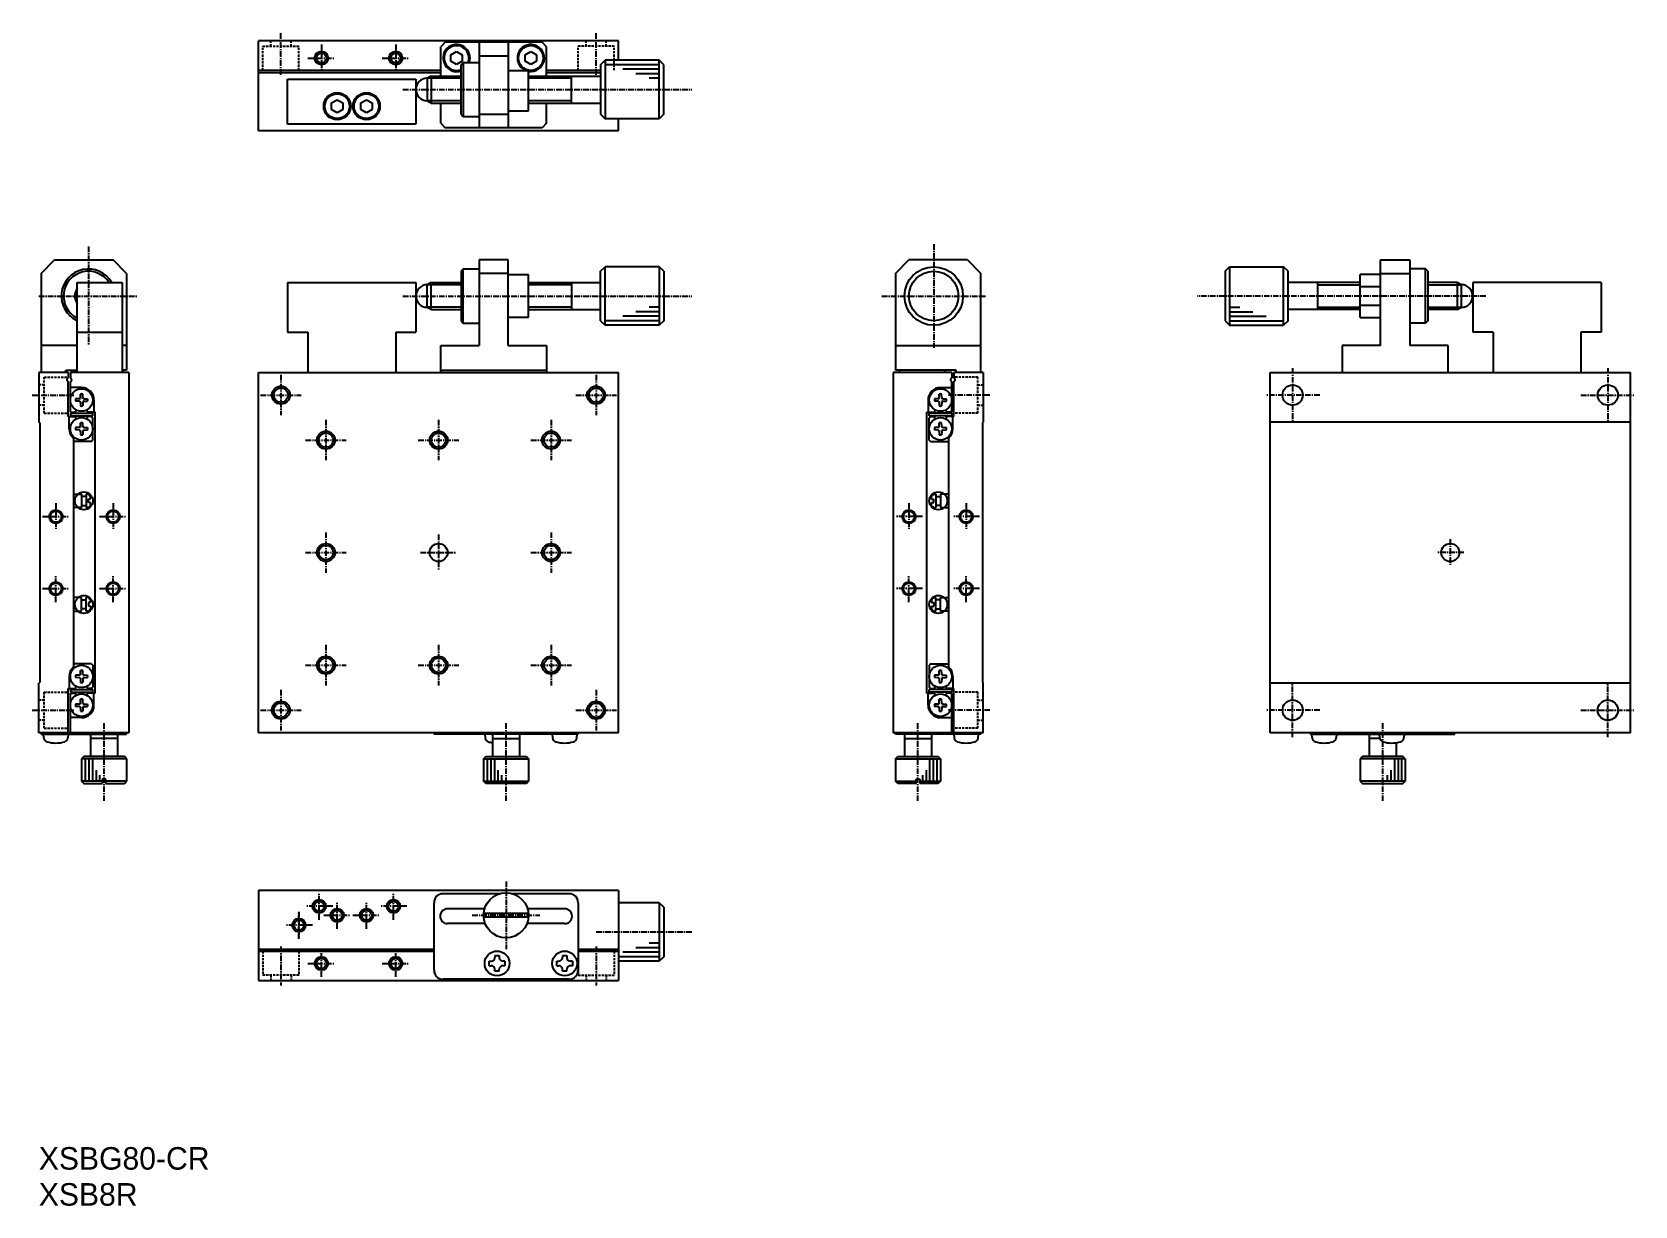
# Model space of a CAD drawing. Extents: x 69 to 425, y 21 to 282.
import ezdxf

# ---------------------------------------------------------------- set-up
doc = ezdxf.new("R2010")
doc.units = 0
doc.linetypes.add('CENTER', pattern=[2, 1.25, -0.25, 0.25, -0.25])
doc.linetypes.add('DASHED', pattern=[0.75, 0.5, -0.25])
doc.layers.get('0').update_dxf_attribs({"linetype": 'CONTINUOUS'})
doc.layers.add('CENTER', color=1, linetype='CENTER')

msp = doc.modelspace()

# ---------------------------------------------------------------- linework, layer by layer
at = {"color": 7, "linetype": 'CONTINUOUS'}
for p, q in [((199.72, 279.84), (119.72, 279.84)), ((119.72, 259.84), (119.72, 279.84)), ((161.22, 279.54), (160.22, 278.54)), ((160.22, 272.04), (160.22, 278.54)), ((182.72, 279.54), (161.22, 279.54)), ((168.72, 279.54), (168.72, 260.54)), ((175.22, 279.54), (175.22, 260.54)), ((183.72, 278.54), (182.72, 279.54)), ((183.72, 272.04), (183.72, 278.54)), ((199.72, 275.54), (199.72, 279.84)), ((162.47, 276.76), (163.72, 277.48)), ((162.47, 275.32), (162.47, 276.76)), ((163.72, 274.6), (162.47, 275.32)), ((163.72, 277.48), (164.97, 276.76)), ((164.97, 275.32), (163.72, 274.6)), ((164.72, 274.54), (165.22, 275.04)), ((164.72, 263.54), (164.72, 274.54)), ((164.97, 276.76), (164.97, 275.32)), ((165.22, 275.04), (168.72, 275.04)), ((168.72, 276.54), (175.22, 276.54)), ((178.97, 276.76), (180.22, 277.48)), ((178.97, 275.32), (178.97, 276.76)), ((180.22, 274.6), (178.97, 275.32)), ((180.22, 277.48), (181.47, 276.76)), ((181.47, 275.32), (180.22, 274.6)), ((181.47, 276.76), (181.47, 275.32)), ((195.72, 274.54), (196.72, 275.54)), ((195.72, 274.54), (195.72, 263.54)), ((208.72, 275.54), (196.72, 275.54)), ((209.72, 274.54), (208.72, 275.54)), ((209.72, 263.54), (209.72, 274.54)), ((119.72, 273.34), (160.22, 273.34)), ((119.72, 272.84), (160.22, 272.84)), ((126.22, 261.34), (126.22, 271.34)), ((126.22, 271.34), (154.72, 271.34)), ((154.72, 271.34), (154.72, 261.34)), ((158.09, 272.04), (157.22, 271.54)), ((157.22, 271.54), (157.22, 266.54)), ((158.09, 272.04), (158.09, 266.04)), ((158.09, 272.04), (164.72, 272.04)), ((175.22, 273.29), (179.72, 273.29)), ((179.72, 264.29), (179.72, 273.29)), ((179.72, 272.04), (195.72, 272.04)), ((183.72, 273.34), (195.72, 273.34)), ((183.72, 272.84), (195.72, 272.84)), ((189.22, 266.04), (189.22, 272.04)), ((135.97, 266.06), (137.22, 266.78)), ((135.97, 264.62), (135.97, 266.06)), ((137.22, 263.9), (135.97, 264.62)), ((137.22, 266.78), (138.47, 266.06)), ((138.47, 264.62), (137.22, 263.9)), ((138.47, 266.06), (138.47, 264.62)), ((142.47, 266.06), (143.72, 266.78)), ((142.47, 264.62), (142.47, 266.06)), ((143.72, 263.9), (142.47, 264.62)), ((143.72, 266.78), (144.97, 266.06)), ((144.97, 264.62), (143.72, 263.9)), ((144.97, 266.06), (144.97, 264.62)), ((158.09, 266.04), (157.22, 266.54)), ((158.09, 266.04), (164.72, 266.04)), ((160.22, 261.54), (160.22, 266.04)), ((164.72, 263.54), (165.22, 263.04)), ((168.72, 263.54), (175.22, 263.54)), ((175.22, 264.29), (179.72, 264.29)), ((179.72, 266.04), (195.72, 266.04)), ((183.72, 261.54), (183.72, 266.04)), ((195.72, 263.54), (196.72, 262.54)), ((209.72, 263.54), (208.72, 262.54)), ((199.72, 259.84), (119.72, 259.84)), ((154.72, 261.34), (126.22, 261.34)), ((160.22, 261.54), (161.22, 260.54)), ((182.72, 260.54), (161.22, 260.54)), ((165.22, 263.04), (168.72, 263.04)), ((183.72, 261.54), (182.72, 260.54)), ((208.72, 262.54), (196.72, 262.54)), ((199.72, 259.84), (199.72, 262.54)), ((199.72, 260.34), (199.72, 260.54)), ((71.47, 228.18), (74.47, 231.18)), ((71.47, 228.18), (71.47, 206.18)), ((74.47, 231.18), (87.47, 231.18)), ((90.47, 228.18), (87.47, 231.18)), ((90.47, 228.18), (90.47, 206.68)), ((164.72, 228.68), (165.22, 229.18)), ((164.72, 228.68), (164.72, 217.68)), ((165.22, 229.18), (168.72, 229.18)), ((175.22, 231.18), (168.72, 231.18)), ((168.72, 231.18), (168.72, 212.18)), ((175.22, 228.18), (168.72, 228.18)), ((175.22, 212.18), (175.22, 231.18)), ((175.22, 227.93), (179.72, 227.93)), ((179.72, 218.43), (179.72, 227.93)), ((195.72, 228.68), (196.72, 229.68)), ((195.72, 217.68), (195.72, 228.68)), ((208.72, 229.68), (196.72, 229.68)), ((209.72, 228.68), (208.72, 229.68)), ((209.72, 228.68), (209.72, 217.68)), ((261.17, 228.18), (264.17, 231.18)), ((261.17, 228.18), (261.17, 206.68)), ((277.17, 231.18), (264.17, 231.18)), ((277.17, 231.18), (280.17, 228.18)), ((280.17, 206.18), (280.17, 228.18)), ((334.37, 228.68), (335.37, 229.68)), ((334.37, 228.68), (334.37, 217.68)), ((335.37, 229.68), (347.37, 229.68)), ((348.37, 228.68), (347.37, 229.68)), ((348.37, 217.68), (348.37, 228.68)), ((364.37, 218.43), (364.37, 227.93)), ((368.87, 227.93), (364.37, 227.93)), ((368.87, 212.18), (368.87, 231.18)), ((368.87, 231.18), (375.37, 231.18)), ((368.87, 228.18), (375.37, 228.18)), ((375.37, 231.18), (375.37, 212.18)), ((378.87, 229.18), (375.37, 229.18)), ((379.37, 228.68), (378.87, 229.18)), ((379.37, 228.68), (379.37, 217.68)), ((79.47, 206.18), (79.47, 226.18)), ((79.47, 226.18), (89.47, 226.18)), ((89.47, 226.18), (89.47, 206.18)), ((126.22, 226.18), (126.22, 215.18)), ((126.22, 226.18), (154.72, 226.18)), ((154.72, 226.18), (154.72, 215.18)), ((158.09, 226.18), (157.22, 225.68)), ((157.22, 220.68), (157.22, 225.68)), ((158.09, 220.18), (158.09, 226.18)), ((158.09, 226.18), (164.72, 226.18)), ((179.72, 226.18), (195.72, 226.18)), ((189.22, 226.18), (189.22, 220.18)), ((364.37, 226.18), (348.37, 226.18)), ((354.87, 226.18), (354.87, 220.18)), ((364.37, 225.3), (368.87, 225.3)), ((386.01, 226.18), (379.37, 226.18)), ((386.01, 226.18), (386.87, 225.68)), ((386.01, 220.18), (386.01, 226.18)), ((386.87, 220.68), (386.87, 225.68)), ((417.87, 226.18), (389.37, 226.18)), ((389.37, 226.18), (389.37, 215.18)), ((417.87, 226.18), (417.87, 215.18)), ((158.09, 220.18), (157.22, 220.68)), ((368.87, 221.05), (364.37, 221.05)), ((386.01, 220.18), (386.87, 220.68)), ((158.09, 220.18), (164.72, 220.18)), ((164.72, 217.68), (165.22, 217.18)), ((165.22, 217.18), (168.72, 217.18)), ((179.72, 218.43), (175.22, 218.43)), ((179.72, 220.18), (195.72, 220.18)), ((195.72, 217.68), (196.72, 216.68)), ((209.72, 217.68), (208.72, 216.68)), ((334.37, 217.68), (335.37, 216.68)), ((348.37, 217.68), (347.37, 216.68)), ((364.37, 220.18), (348.37, 220.18)), ((364.37, 218.43), (368.87, 218.43)), ((378.87, 217.18), (375.37, 217.18)), ((379.37, 217.68), (378.87, 217.18)), ((386.01, 220.18), (379.37, 220.18)), ((79.47, 215.18), (89.47, 215.18)), ((126.22, 215.18), (130.72, 215.18)), ((130.72, 215.18), (130.72, 206.18)), ((150.22, 215.18), (154.72, 215.18)), ((150.22, 215.18), (150.22, 206.18)), ((208.72, 216.68), (196.72, 216.68)), ((335.37, 216.68), (347.37, 216.68)), ((393.87, 215.18), (389.37, 215.18)), ((393.87, 215.18), (393.87, 206.18)), ((417.87, 215.18), (413.37, 215.18)), ((413.37, 215.18), (413.37, 206.18)), ((79.47, 212.18), (71.47, 212.18)), ((90.47, 212.18), (89.47, 212.18)), ((160.22, 206.18), (160.22, 212.18)), ((160.22, 212.18), (168.72, 212.18)), ((175.22, 212.18), (183.72, 212.18)), ((183.72, 212.18), (183.72, 206.18)), ((261.17, 212.18), (280.17, 212.18)), ((360.37, 212.18), (360.37, 206.18)), ((368.87, 212.18), (360.37, 212.18)), ((383.87, 212.18), (375.37, 212.18)), ((383.87, 206.18), (383.87, 212.18)), ((76.97, 206.68), (79.47, 206.68)), ((76.97, 206.18), (76.97, 206.68)), ((90.47, 206.68), (89.47, 206.68)), ((160.22, 206.68), (183.72, 206.68)), ((274.67, 206.68), (261.17, 206.68)), ((262.17, 206.18), (262.17, 206.68)), ((272.17, 206.18), (272.17, 206.68)), ((274.67, 206.18), (274.67, 206.68)), ((70.97, 206.18), (70.97, 195.18)), ((77.47, 206.18), (70.97, 206.18)), ((77.47, 206.18), (77.47, 205.03)), ((77.47, 196.38), (77.47, 204.12)), ((77.97, 206.18), (77.97, 205.03)), ((90.97, 206.18), (77.97, 206.18)), ((77.97, 197.38), (77.97, 204.12)), ((90.97, 206.18), (90.97, 126.18)), ((119.72, 206.18), (199.72, 206.18)), ((119.72, 126.18), (119.72, 206.18)), ((199.72, 126.18), (199.72, 206.18)), ((260.67, 206.18), (260.67, 126.18)), ((273.67, 206.18), (260.67, 206.18)), ((273.67, 206.18), (273.67, 205.03)), ((273.67, 197.38), (273.67, 204.12)), ((274.17, 206.18), (274.17, 205.03)), ((280.67, 206.18), (274.17, 206.18)), ((274.17, 196.38), (274.17, 204.12)), ((280.67, 206.18), (280.67, 195.18)), ((344.37, 206.18), (424.37, 206.18)), ((344.37, 126.18), (344.37, 206.18)), ((424.37, 126.18), (424.37, 206.18)), ((80.47, 202.83), (77.97, 202.83)), ((79.97, 200.35), (79.15, 200.34)), ((79.97, 199.8), (79.15, 199.82)), ((79.97, 200.35), (80.14, 200.42)), ((79.97, 199.8), (80.14, 199.73)), ((80.2, 200.56), (80.14, 200.42)), ((80.2, 199.59), (80.14, 199.73)), ((80.2, 200.56), (80.21, 201.4)), ((80.2, 199.59), (80.21, 198.75)), ((80.75, 200.56), (80.73, 201.4)), ((80.75, 199.59), (80.73, 198.75)), ((80.75, 200.56), (80.81, 200.42)), ((80.75, 199.59), (80.81, 199.73)), ((80.97, 200.35), (80.81, 200.42)), ((80.97, 199.8), (80.81, 199.73)), ((80.97, 200.35), (81.8, 200.34)), ((80.97, 199.8), (81.8, 199.82)), ((83.22, 200.08), (83.22, 197.38)), ((268.42, 200.08), (268.42, 197.38)), ((270.67, 200.35), (269.85, 200.34)), ((270.67, 199.8), (269.85, 199.82)), ((270.67, 200.35), (270.84, 200.42)), ((270.67, 199.8), (270.84, 199.73)), ((270.9, 200.56), (270.84, 200.42)), ((270.9, 199.59), (270.84, 199.73)), ((270.9, 200.56), (270.91, 201.4)), ((270.9, 199.59), (270.91, 198.75)), ((271.17, 202.83), (273.67, 202.83)), ((271.45, 200.56), (271.43, 201.4)), ((271.45, 199.59), (271.43, 198.75)), ((271.45, 200.56), (271.51, 200.42)), ((271.45, 199.59), (271.51, 199.73)), ((271.67, 200.35), (271.51, 200.42)), ((271.67, 199.8), (271.51, 199.73)), ((271.67, 200.35), (272.5, 200.34)), ((271.67, 199.8), (272.5, 199.82)), ((77.47, 196.38), (79.06, 196.38)), ((77.72, 193.68), (77.72, 196.38)), ((77.97, 197.38), (79.06, 197.38)), ((77.97, 197.18), (82.97, 197.18)), ((77.97, 197.18), (77.97, 196.58)), ((77.97, 196.58), (82.97, 196.58)), ((83.47, 197.38), (81.88, 197.38)), ((82.67, 196.38), (81.88, 196.38)), ((82.67, 196.38), (82.97, 196.08)), ((82.97, 196.58), (82.97, 197.18)), ((82.97, 191.18), (82.97, 196.08)), ((83.47, 134.98), (83.47, 197.38)), ((268.17, 197.38), (269.76, 197.38)), ((268.17, 134.98), (268.17, 197.38)), ((273.67, 197.18), (268.67, 197.18)), ((268.67, 196.58), (268.67, 197.18)), ((273.67, 196.58), (268.67, 196.58)), ((268.97, 196.38), (268.67, 196.08)), ((268.67, 191.18), (268.67, 196.08)), ((268.97, 196.38), (269.76, 196.38)), ((273.67, 197.38), (272.59, 197.38)), ((274.17, 196.38), (272.59, 196.38)), ((273.67, 197.18), (273.67, 196.58)), ((273.92, 193.68), (273.92, 196.38)), ((71.17, 194.98), (70.97, 195.18)), ((71.17, 194.98), (71.17, 137.38)), ((79.97, 193.95), (79.15, 193.94)), ((79.97, 193.4), (79.15, 193.42)), ((79.97, 193.95), (80.14, 194.02)), ((79.97, 193.4), (80.14, 193.33)), ((80.2, 194.16), (80.14, 194.02)), ((80.2, 193.19), (80.14, 193.33)), ((80.2, 194.16), (80.21, 195)), ((80.2, 193.19), (80.21, 192.35)), ((80.75, 194.16), (80.73, 195)), ((80.75, 193.19), (80.73, 192.35)), ((80.75, 194.16), (80.81, 194.02)), ((80.75, 193.19), (80.81, 193.33)), ((80.97, 193.95), (80.81, 194.02)), ((80.97, 193.4), (80.81, 193.33)), ((80.97, 193.95), (81.8, 193.94)), ((80.97, 193.4), (81.8, 193.42)), ((270.67, 193.95), (269.85, 193.94)), ((270.67, 193.4), (269.85, 193.42)), ((270.67, 193.95), (270.84, 194.02)), ((270.67, 193.4), (270.84, 193.33)), ((270.9, 194.16), (270.84, 194.02)), ((270.9, 193.19), (270.84, 193.33)), ((270.9, 194.16), (270.91, 195)), ((270.9, 193.19), (270.91, 192.35)), ((271.45, 194.16), (271.43, 195)), ((271.45, 193.19), (271.43, 192.35)), ((271.45, 194.16), (271.51, 194.02)), ((271.45, 193.19), (271.51, 193.33)), ((271.67, 193.95), (271.51, 194.02)), ((271.67, 193.4), (271.51, 193.33)), ((271.67, 193.95), (272.5, 193.94)), ((271.67, 193.4), (272.5, 193.42)), ((280.47, 194.98), (280.67, 195.18)), ((280.47, 194.98), (280.47, 137.38)), ((424.37, 195.18), (344.37, 195.18)), ((78.67, 191.6), (78.67, 140.76)), ((82.67, 190.88), (78.67, 190.88)), ((82.67, 190.88), (82.97, 191.18)), ((268.97, 190.88), (268.67, 191.18)), ((268.97, 190.88), (272.97, 190.88)), ((272.97, 191.6), (272.97, 140.76)), ((78.67, 179.18), (80.47, 179.18)), ((80.47, 179.18), (80.47, 176.18)), ((81.47, 178.68), (80.47, 178.68)), ((81.47, 179.18), (81.47, 176.18)), ((81.97, 179.18), (81.47, 179.18)), ((81.97, 179.18), (82.47, 178.68)), ((82.47, 178.08), (81.97, 178.08)), ((81.97, 177.28), (81.97, 178.08)), ((82.47, 178.08), (82.47, 178.68)), ((269.67, 179.18), (269.17, 178.68)), ((269.17, 178.08), (269.17, 178.68)), ((269.17, 178.08), (269.67, 178.08)), ((269.67, 179.18), (270.17, 179.18)), ((269.67, 177.28), (269.67, 178.08)), ((270.17, 179.18), (270.17, 176.18)), ((270.17, 178.68), (271.17, 178.68)), ((272.97, 179.18), (271.17, 179.18)), ((271.17, 179.18), (271.17, 176.18)), ((80.47, 176.18), (78.67, 176.18)), ((80.47, 176.68), (81.47, 176.68)), ((81.97, 176.18), (81.47, 176.18)), ((82.47, 177.28), (81.97, 177.28)), ((81.97, 176.18), (82.47, 176.68)), ((82.47, 176.68), (82.47, 177.28)), ((269.17, 177.28), (269.67, 177.28)), ((269.17, 176.68), (269.17, 177.28)), ((269.67, 176.18), (269.17, 176.68)), ((269.67, 176.18), (270.17, 176.18)), ((271.17, 176.68), (270.17, 176.68)), ((271.17, 176.18), (272.97, 176.18)), ((80.47, 156.18), (78.67, 156.18)), ((78.67, 153.18), (80.47, 153.18)), ((80.47, 153.18), (80.47, 156.18)), ((80.47, 155.68), (81.47, 155.68)), ((81.47, 153.68), (80.47, 153.68)), ((81.47, 153.18), (81.47, 156.18)), ((81.97, 156.18), (81.47, 156.18)), ((81.97, 153.18), (81.47, 153.18)), ((81.97, 156.18), (82.47, 155.68)), ((81.97, 155.08), (81.97, 154.28)), ((82.47, 155.08), (81.97, 155.08)), ((82.47, 154.28), (81.97, 154.28)), ((81.97, 153.18), (82.47, 153.68)), ((82.47, 155.68), (82.47, 155.08)), ((82.47, 154.28), (82.47, 153.68)), ((269.67, 156.18), (269.17, 155.68)), ((269.17, 155.68), (269.17, 155.08)), ((269.17, 155.08), (269.67, 155.08)), ((269.17, 154.28), (269.67, 154.28)), ((269.17, 154.28), (269.17, 153.68)), ((269.67, 153.18), (269.17, 153.68)), ((269.67, 156.18), (270.17, 156.18)), ((269.67, 155.08), (269.67, 154.28)), ((269.67, 153.18), (270.17, 153.18)), ((270.17, 153.18), (270.17, 156.18)), ((271.17, 155.68), (270.17, 155.68)), ((270.17, 153.68), (271.17, 153.68)), ((271.17, 156.18), (272.97, 156.18)), ((271.17, 153.18), (271.17, 156.18)), ((272.97, 153.18), (271.17, 153.18)), ((82.67, 141.48), (78.67, 141.48)), ((79.97, 138.95), (79.15, 138.94)), ((79.97, 138.95), (80.14, 139.02)), ((80.2, 139.16), (80.14, 139.02)), ((80.2, 139.16), (80.21, 140)), ((80.75, 139.16), (80.73, 140)), ((80.75, 139.16), (80.81, 139.02)), ((80.97, 138.95), (80.81, 139.02)), ((80.97, 138.95), (81.8, 138.94)), ((82.67, 141.48), (82.97, 141.18)), ((82.97, 141.18), (82.97, 136.28)), ((268.97, 141.48), (268.67, 141.18)), ((268.67, 141.18), (268.67, 136.28)), ((268.97, 141.48), (272.97, 141.48)), ((270.67, 138.95), (269.85, 138.94)), ((270.67, 138.95), (270.84, 139.02)), ((270.9, 139.16), (270.84, 139.02)), ((270.9, 139.16), (270.91, 140)), ((271.45, 139.16), (271.43, 140)), ((271.45, 139.16), (271.51, 139.02)), ((271.67, 138.95), (271.51, 139.02)), ((271.67, 138.95), (272.5, 138.94)), ((71.17, 137.38), (70.97, 137.18)), ((70.97, 126.18), (70.97, 137.18)), ((77.47, 126.18), (77.47, 135.98)), ((77.47, 135.98), (79.06, 135.98)), ((77.72, 138.68), (77.72, 135.98)), ((77.97, 135.78), (82.97, 135.78)), ((77.97, 135.78), (77.97, 135.18)), ((79.97, 138.4), (79.15, 138.42)), ((79.97, 138.4), (80.14, 138.33)), ((80.2, 138.19), (80.14, 138.33)), ((80.2, 138.19), (80.21, 137.35)), ((80.75, 138.19), (80.73, 137.35)), ((80.75, 138.19), (80.81, 138.33)), ((80.97, 138.4), (80.81, 138.33)), ((80.97, 138.4), (81.8, 138.42)), ((82.67, 135.98), (81.88, 135.98)), ((82.67, 135.98), (82.97, 136.28)), ((82.97, 135.18), (82.97, 135.78)), ((268.97, 135.98), (268.67, 136.28)), ((273.67, 135.78), (268.67, 135.78)), ((268.67, 135.18), (268.67, 135.78)), ((268.97, 135.98), (269.76, 135.98)), ((270.67, 138.4), (269.85, 138.42)), ((270.67, 138.4), (270.84, 138.33)), ((270.9, 138.19), (270.84, 138.33)), ((270.9, 138.19), (270.91, 137.35)), ((271.45, 138.19), (271.43, 137.35)), ((271.45, 138.19), (271.51, 138.33)), ((271.67, 138.4), (271.51, 138.33)), ((271.67, 138.4), (272.5, 138.42)), ((274.17, 135.98), (272.59, 135.98)), ((273.67, 135.78), (273.67, 135.18)), ((273.92, 138.68), (273.92, 135.98)), ((274.17, 126.18), (274.17, 135.98)), ((280.47, 137.38), (280.67, 137.18)), ((280.67, 126.18), (280.67, 137.18)), ((424.37, 137.18), (344.37, 137.18)), ((77.97, 135.18), (82.97, 135.18)), ((77.97, 126.18), (77.97, 134.98)), ((77.97, 134.98), (79.06, 134.98)), ((79.97, 132.55), (79.15, 132.54)), ((79.97, 132), (79.15, 132.02)), ((79.97, 132.55), (80.14, 132.62)), ((79.97, 132), (80.14, 131.93)), ((80.2, 132.76), (80.14, 132.62)), ((80.2, 131.79), (80.14, 131.93)), ((80.2, 132.76), (80.21, 133.6)), ((80.2, 131.79), (80.21, 130.95)), ((80.75, 132.76), (80.73, 133.6)), ((80.75, 131.79), (80.73, 130.95)), ((80.75, 132.76), (80.81, 132.62)), ((80.75, 131.79), (80.81, 131.93)), ((80.97, 132.55), (80.81, 132.62)), ((80.97, 132), (80.81, 131.93)), ((80.97, 132.55), (81.8, 132.54)), ((80.97, 132), (81.8, 132.02)), ((83.47, 134.98), (81.88, 134.98)), ((83.22, 132.28), (83.22, 134.98)), ((268.17, 134.98), (269.76, 134.98)), ((268.42, 132.28), (268.42, 134.98)), ((273.67, 135.18), (268.67, 135.18)), ((270.67, 132.55), (269.85, 132.54)), ((270.67, 132), (269.85, 132.02)), ((270.67, 132.55), (270.84, 132.62)), ((270.67, 132), (270.84, 131.93)), ((270.9, 132.76), (270.84, 132.62)), ((270.9, 131.79), (270.84, 131.93)), ((270.9, 132.76), (270.91, 133.6)), ((270.9, 131.79), (270.91, 130.95)), ((271.45, 132.76), (271.43, 133.6)), ((271.45, 131.79), (271.43, 130.95)), ((271.45, 132.76), (271.51, 132.62)), ((271.45, 131.79), (271.51, 131.93)), ((271.67, 132.55), (271.51, 132.62)), ((271.67, 132), (271.51, 131.93)), ((271.67, 132.55), (272.5, 132.54)), ((271.67, 132), (272.5, 132.02)), ((273.67, 134.98), (272.59, 134.98)), ((273.67, 126.18), (273.67, 134.98)), ((80.47, 129.53), (77.97, 129.53)), ((271.17, 129.53), (273.67, 129.53)), ((90.97, 126.18), (70.97, 126.18)), ((71.47, 125.88), (71.47, 126.18)), ((71.47, 125.88), (90.47, 125.88)), ((72.09, 125.03), (72.02, 125.88)), ((77.52, 125.88), (77.45, 125.03)), ((82.47, 125.88), (82.47, 120.88)), ((88.47, 124.88), (82.47, 124.88)), ((88.47, 125.88), (88.47, 120.88)), ((90.47, 125.88), (90.47, 126.18)), ((199.72, 126.18), (119.72, 126.18)), ((158.72, 125.88), (158.72, 126.18)), ((190.72, 125.88), (158.72, 125.88)), ((190.72, 125.88), (158.72, 125.88)), ((169.97, 125.88), (170.05, 125.03)), ((169.97, 125.88), (170.05, 125.03)), ((171.72, 125.88), (171.72, 120.88)), ((171.72, 125.88), (171.72, 120.88)), ((171.72, 124.88), (177.72, 124.88)), ((171.72, 124.88), (177.72, 124.88)), ((177.72, 125.88), (177.72, 120.88)), ((177.72, 125.88), (177.72, 120.88)), ((184.97, 125.88), (185.05, 125.03)), ((184.97, 125.88), (185.05, 125.03)), ((190.4, 125.03), (190.47, 125.88)), ((190.4, 125.03), (190.47, 125.88)), ((190.72, 125.88), (190.72, 126.18)), ((190.72, 125.88), (190.72, 126.18)), ((280.67, 126.18), (260.67, 126.18)), ((261.17, 125.88), (261.17, 126.18)), ((280.17, 125.88), (261.17, 125.88)), ((263.17, 125.88), (263.17, 120.88)), ((263.17, 124.88), (269.17, 124.88)), ((269.17, 125.88), (269.17, 120.88)), ((274.12, 125.88), (274.2, 125.03)), ((279.55, 125.03), (279.62, 125.88)), ((280.17, 125.88), (280.17, 126.18)), ((424.37, 126.18), (344.37, 126.18)), ((353.37, 125.88), (353.37, 126.18)), ((353.37, 125.88), (353.37, 126.18)), ((353.37, 125.88), (385.37, 125.88)), ((353.37, 125.88), (385.37, 125.88)), ((353.7, 125.03), (353.62, 125.88)), ((353.7, 125.03), (353.62, 125.88)), ((359.12, 125.88), (359.05, 125.03)), ((359.12, 125.88), (359.05, 125.03)), ((366.37, 125.88), (366.37, 120.88)), ((366.37, 125.88), (366.37, 120.88)), ((368.72, 124.88), (366.37, 124.88)), ((368.72, 124.88), (366.37, 124.88)), ((368.7, 125.03), (368.62, 125.88)), ((368.7, 125.03), (368.62, 125.88)), ((374.12, 125.88), (374.05, 125.03)), ((374.12, 125.88), (374.05, 125.03)), ((385.37, 125.88), (385.37, 126.18)), ((385.37, 125.88), (385.37, 126.18)), ((372.37, 123.95), (372.37, 120.88)), ((372.37, 123.95), (372.37, 120.88)), ((80.97, 120.88), (80.47, 120.38)), ((80.47, 120.38), (80.47, 115.38)), ((89.97, 120.88), (80.97, 120.88)), ((90.47, 120.38), (89.97, 120.88)), ((90.47, 120.38), (90.47, 115.38)), ((169.72, 120.38), (170.22, 120.88)), ((169.72, 120.38), (170.22, 120.88)), ((169.72, 120.38), (169.72, 115.38)), ((169.72, 120.38), (169.72, 115.38)), ((169.72, 120.38), (179.72, 120.38)), ((170.22, 120.88), (179.22, 120.88)), ((170.22, 120.88), (179.22, 120.88)), ((179.22, 120.88), (179.72, 120.38)), ((179.22, 120.88), (179.72, 120.38)), ((179.72, 120.38), (179.72, 115.38)), ((179.72, 120.38), (179.72, 115.38)), ((261.17, 120.38), (261.67, 120.88)), ((261.17, 120.38), (261.17, 115.38)), ((261.67, 120.88), (270.67, 120.88)), ((270.67, 120.88), (271.17, 120.38)), ((271.17, 120.38), (271.17, 115.38)), ((364.87, 120.88), (364.37, 120.38)), ((364.87, 120.88), (364.37, 120.38)), ((364.37, 120.38), (364.37, 115.38)), ((364.37, 120.38), (364.37, 115.38)), ((373.87, 120.88), (364.87, 120.88)), ((373.87, 120.88), (364.87, 120.88)), ((374.37, 120.38), (373.87, 120.88)), ((374.37, 120.38), (373.87, 120.88)), ((374.37, 120.38), (374.37, 115.38)), ((374.37, 120.38), (374.37, 115.38)), ((80.47, 115.38), (80.97, 114.88)), ((80.97, 114.88), (85.07, 114.88)), ((85.87, 115.88), (85.07, 115.88)), ((85.07, 115.88), (85.07, 114.88)), ((85.87, 114.88), (85.87, 115.88)), ((85.87, 114.88), (89.97, 114.88)), ((89.97, 114.88), (90.47, 115.38)), ((170.22, 114.88), (169.72, 115.38)), ((170.22, 114.88), (169.72, 115.38)), ((169.72, 115.38), (179.72, 115.38)), ((179.22, 114.88), (170.22, 114.88)), ((179.22, 114.88), (170.22, 114.88)), ((179.72, 115.38), (179.22, 114.88)), ((179.72, 115.38), (179.22, 114.88)), ((261.67, 114.88), (261.17, 115.38)), ((265.77, 114.88), (261.67, 114.88)), ((265.77, 115.88), (266.57, 115.88)), ((265.77, 114.88), (265.77, 115.88)), ((266.57, 115.88), (266.57, 114.88)), ((270.67, 114.88), (266.57, 114.88)), ((271.17, 115.38), (270.67, 114.88)), ((364.37, 115.38), (364.87, 114.88)), ((364.37, 115.38), (364.87, 114.88)), ((364.87, 114.88), (373.87, 114.88)), ((364.87, 114.88), (373.87, 114.88)), ((373.87, 114.88), (374.37, 115.38)), ((373.87, 114.88), (374.37, 115.38)), ((199.72, 91.12), (119.72, 91.12)), ((119.72, 91.12), (119.72, 71.12)), ((173.32, 90.42), (160.72, 90.42)), ((188.72, 90.42), (176.12, 90.42)), ((199.72, 91.12), (199.72, 71.12)), ((158.72, 73.42), (158.72, 88.42)), ((169.94, 87.07), (161.72, 87.07)), ((179.71, 86.02), (169.74, 86.02)), ((187.72, 87.07), (179.51, 87.07)), ((190.72, 88.42), (190.72, 73.42)), ((208.72, 88.42), (199.72, 88.42)), ((209.72, 87.42), (208.72, 88.42)), ((209.72, 87.42), (209.72, 76.42)), ((170.08, 83.77), (161.72, 83.77)), ((179.71, 85.22), (169.74, 85.22)), ((187.72, 83.77), (179.37, 83.77)), ((119.72, 78.12), (158.72, 78.12)), ((119.72, 77.62), (158.72, 77.62)), ((170.97, 75.42), (171.42, 75.42)), ((170.97, 74.42), (170.97, 75.42)), ((172.22, 76.67), (172.22, 76.22)), ((172.22, 76.67), (173.22, 76.67)), ((173.22, 76.67), (173.22, 76.22)), ((174.47, 75.42), (174.02, 75.42)), ((174.47, 75.42), (174.47, 74.42)), ((185.97, 75.42), (186.42, 75.42)), ((185.97, 74.42), (185.97, 75.42)), ((187.22, 76.67), (187.22, 76.22)), ((187.22, 76.67), (188.22, 76.67)), ((188.22, 76.67), (188.22, 76.22)), ((189.47, 75.42), (189.02, 75.42)), ((189.47, 75.42), (189.47, 74.42)), ((190.72, 78.12), (199.72, 78.12)), ((190.72, 77.62), (199.72, 77.62)), ((208.72, 75.42), (199.72, 75.42)), ((209.72, 76.42), (208.72, 75.42)), ((188.72, 71.42), (160.72, 71.42)), ((170.97, 74.42), (171.42, 74.42)), ((172.22, 73.17), (172.22, 73.62)), ((173.22, 73.17), (172.22, 73.17)), ((173.22, 73.17), (173.22, 73.62)), ((174.47, 74.42), (174.02, 74.42)), ((185.97, 74.42), (186.42, 74.42)), ((187.22, 73.17), (187.22, 73.62)), ((188.22, 73.17), (187.22, 73.17)), ((188.22, 73.17), (188.22, 73.62)), ((189.47, 74.42), (189.02, 74.42)), ((119.72, 71.12), (199.72, 71.12))]:
    msp.add_line(p, q, dxfattribs=at)
at = {"color": 3, "linetype": 'DASHED'}
for p, q in [((120.72, 278.64), (128.72, 278.64)), ((120.72, 273.34), (120.72, 278.64)), ((122.47, 278.64), (122.47, 279.84)), ((126.97, 278.64), (126.97, 279.84)), ((128.72, 273.34), (128.72, 278.64)), ((190.72, 273.34), (190.72, 278.64)), ((198.72, 278.64), (190.72, 278.64)), ((192.47, 278.64), (192.47, 279.84)), ((196.97, 278.64), (196.97, 279.84)), ((198.72, 273.34), (198.72, 278.64)), ((72.17, 203.43), (70.97, 203.43)), ((72.17, 197.18), (72.17, 205.18)), ((72.17, 205.18), (77.47, 205.18)), ((279.47, 205.18), (274.17, 205.18)), ((279.47, 197.18), (279.47, 205.18)), ((279.47, 203.43), (280.67, 203.43)), ((72.17, 198.93), (70.97, 198.93)), ((72.17, 197.18), (77.47, 197.18)), ((279.47, 197.18), (274.17, 197.18)), ((279.47, 198.93), (280.67, 198.93)), ((72.17, 133.43), (70.97, 133.43)), ((72.17, 127.18), (72.17, 135.18)), ((72.17, 135.18), (77.47, 135.18)), ((279.47, 135.18), (274.17, 135.18)), ((279.47, 127.18), (279.47, 135.18)), ((279.47, 133.43), (280.67, 133.43)), ((72.17, 128.93), (70.97, 128.93)), ((279.47, 128.93), (280.67, 128.93)), ((72.17, 127.18), (77.47, 127.18)), ((279.47, 127.18), (274.17, 127.18)), ((120.72, 77.62), (120.72, 72.32)), ((128.72, 77.62), (128.72, 72.32)), ((190.72, 77.62), (190.72, 72.32)), ((198.72, 77.62), (198.72, 72.32)), ((128.72, 72.32), (120.72, 72.32)), ((122.47, 72.32), (122.47, 71.12)), ((126.97, 72.32), (126.97, 71.12)), ((190.72, 72.32), (198.72, 72.32)), ((192.47, 72.32), (192.47, 71.12)), ((196.97, 72.32), (196.97, 71.12))]:
    msp.add_line(p, q, dxfattribs=at)
at = {"color": 3, "linetype": 'CONTINUOUS'}
for p, q in [((165.22, 275.04), (165.22, 263.04)), ((196.72, 275.54), (196.72, 262.54)), ((208.72, 274.54), (196.72, 274.54)), ((208.72, 262.54), (208.72, 275.54)), ((164.72, 271.54), (157.22, 271.54)), ((189.22, 271.54), (179.72, 271.54)), ((208.72, 273.54), (200.61, 273.54)), ((208.72, 272.54), (203.55, 272.54)), ((208.72, 271.54), (206.49, 271.54)), ((164.72, 266.54), (157.22, 266.54)), ((189.22, 266.54), (179.72, 266.54)), ((165.22, 217.18), (165.22, 229.18)), ((196.72, 216.68), (196.72, 229.68)), ((208.72, 229.68), (208.72, 216.68)), ((335.37, 229.68), (335.37, 216.68)), ((347.37, 216.68), (347.37, 229.68)), ((378.87, 217.18), (378.87, 229.18)), ((164.72, 225.68), (157.22, 225.68)), ((189.22, 225.68), (179.72, 225.68)), ((354.87, 225.68), (364.37, 225.68)), ((379.37, 225.68), (386.87, 225.68)), ((164.72, 220.68), (157.22, 220.68)), ((189.22, 220.68), (179.72, 220.68)), ((208.72, 220.68), (206.49, 220.68)), ((335.37, 220.68), (337.61, 220.68)), ((354.87, 220.68), (364.37, 220.68)), ((379.37, 220.68), (386.87, 220.68)), ((208.72, 217.68), (196.72, 217.68)), ((208.72, 218.68), (200.61, 218.68)), ((208.72, 219.68), (203.55, 219.68)), ((335.37, 219.68), (340.54, 219.68)), ((335.37, 218.68), (343.49, 218.68)), ((335.37, 217.68), (347.37, 217.68)), ((158.72, 125.88), (158.72, 126.18)), ((90.47, 120.38), (80.47, 120.38)), ((81.27, 120.38), (81.27, 115.38)), ((82.07, 120.38), (82.07, 115.38)), ((82.87, 120.38), (82.87, 115.38)), ((83.67, 117.88), (83.67, 115.38)), ((169.72, 120.38), (179.72, 120.38)), ((170.52, 120.38), (170.52, 115.38)), ((170.52, 120.38), (170.52, 115.38)), ((171.32, 120.38), (171.32, 115.38)), ((171.32, 120.38), (171.32, 115.38)), ((172.12, 120.38), (172.12, 115.38)), ((172.12, 120.38), (172.12, 115.38)), ((172.92, 117.88), (172.92, 115.38)), ((172.92, 117.88), (172.92, 115.38)), ((261.17, 120.38), (271.17, 120.38)), ((267.97, 117.88), (267.97, 115.38)), ((268.77, 120.38), (268.77, 115.38)), ((269.57, 120.38), (269.57, 115.38)), ((270.37, 120.38), (270.37, 115.38)), ((374.37, 120.38), (364.37, 120.38)), ((374.37, 120.38), (364.37, 120.38)), ((371.17, 117.88), (371.17, 115.38)), ((371.17, 117.88), (371.17, 115.38)), ((371.97, 120.38), (371.97, 115.38)), ((371.97, 120.38), (371.97, 115.38)), ((372.77, 120.38), (372.77, 115.38)), ((372.77, 120.38), (372.77, 115.38)), ((373.57, 120.38), (373.57, 115.38)), ((373.57, 120.38), (373.57, 115.38)), ((85.07, 115.38), (80.47, 115.38)), ((84.47, 116.75), (84.47, 115.38)), ((90.47, 115.38), (85.87, 115.38)), ((169.72, 115.38), (179.72, 115.38)), ((173.72, 116.75), (173.72, 115.38)), ((173.72, 116.75), (173.72, 115.38)), ((261.17, 115.38), (265.77, 115.38)), ((266.57, 115.38), (271.17, 115.38)), ((267.17, 116.75), (267.17, 115.38)), ((374.37, 115.38), (364.37, 115.38)), ((374.37, 115.38), (364.37, 115.38)), ((370.37, 116.75), (370.37, 115.38)), ((370.37, 116.75), (370.37, 115.38)), ((208.72, 88.42), (208.72, 75.42)), ((208.72, 78.42), (203.55, 78.42)), ((208.72, 79.42), (206.49, 79.42)), ((208.72, 76.42), (199.72, 76.42)), ((208.72, 77.42), (200.61, 77.42))]:
    msp.add_line(p, q, dxfattribs=at)
at = {"color": 7, "linetype": 'CONTINUOUS'}
for centre, radius in [((180.22, 276.04), 2.75), ((133.72, 276.04), 1.1), ((150.22, 276.04), 1.1), ((137.22, 265.34), 3), ((137.22, 265.34), 2.75), ((143.72, 265.34), 3), ((143.72, 265.34), 2.75), ((269.67, 223.18), 6.5), ((349.37, 201.18), 2.25), ((419.37, 201.18), 2.25), ((80.47, 200.08), 2.5), ((124.72, 201.18), 1.6), ((194.72, 201.18), 1.6), ((271.17, 200.08), 2.5), ((80.47, 193.68), 2.5), ((271.17, 193.68), 2.5), ((134.72, 191.18), 1.6), ((159.72, 191.18), 1.6), ((184.72, 191.18), 1.6), ((74.77, 174.18), 1.25), ((87.47, 174.18), 1.25), ((264.17, 174.18), 1.25), ((276.87, 174.18), 1.25), ((134.72, 166.18), 1.6), ((159.72, 166.18), 2), ((184.72, 166.18), 1.6), ((384.37, 166.18), 2), ((74.77, 158.18), 1.25), ((87.47, 158.18), 1.25), ((264.17, 158.18), 1.25), ((276.87, 158.18), 1.25), ((134.72, 141.18), 1.6), ((159.72, 141.18), 1.6), ((184.72, 141.18), 1.6), ((80.47, 138.68), 2.5), ((271.17, 138.68), 2.5), ((80.47, 132.28), 2.5), ((124.72, 131.18), 1.6), ((194.72, 131.18), 1.6), ((271.17, 132.28), 2.5), ((349.37, 131.18), 2.25), ((419.37, 131.18), 2.25), ((174.72, 85.62), 5), ((133.22, 87.62), 1.1), ((137.22, 85.62), 1.1), ((143.72, 85.62), 1.1), ((149.72, 87.62), 1.1), ((128.72, 83.42), 1.1), ((133.72, 74.92), 1.1), ((150.22, 74.92), 1.1), ((172.72, 74.92), 2.75), ((187.72, 74.92), 2.75)]:
    msp.add_circle(centre, radius, dxfattribs=at)
at = {"color": 3, "linetype": 'CONTINUOUS'}
for centre, radius in [((133.72, 276.04), 1.5), ((150.22, 276.04), 1.5), ((269.67, 223.18), 5.5), ((124.72, 201.18), 2), ((194.72, 201.18), 2), ((134.72, 191.18), 2), ((159.72, 191.18), 2), ((184.72, 191.18), 2), ((80.97, 177.68), 2), ((270.67, 177.68), 2), ((74.77, 174.18), 1.5), ((87.47, 174.18), 1.5), ((264.17, 174.18), 1.5), ((276.87, 174.18), 1.5), ((134.72, 166.18), 2), ((184.72, 166.18), 2), ((74.77, 158.18), 1.5), ((80.97, 154.68), 2), ((87.47, 158.18), 1.5), ((264.17, 158.18), 1.5), ((270.67, 154.68), 2), ((276.87, 158.18), 1.5), ((134.72, 141.18), 2), ((159.72, 141.18), 2), ((184.72, 141.18), 2), ((124.72, 131.18), 2), ((194.72, 131.18), 2), ((133.22, 87.62), 1.5), ((149.72, 87.62), 1.5), ((137.22, 85.62), 1.5), ((143.72, 85.62), 1.5), ((128.72, 83.42), 1.5), ((133.72, 74.92), 1.5), ((150.22, 74.92), 1.5)]:
    msp.add_circle(centre, radius, dxfattribs=at)
at = {"color": 7, "linetype": 'CONTINUOUS'}
for centre, radius, start, end in [((163.72, 276.04), 3, 340.5288, 289.4713), ((163.72, 276.04), 2.75, 338.6763, 291.3238), ((180.22, 276.04), 3, 260.4059, 246.4436), ((157.22, 269.04), 2.5, 90, 270), ((81.97, 223.18), 6, 30, 245.3757), ((81.97, 223.18), 3, 146.4426, 213.5574), ((157.22, 223.18), 2.5, 90, 270), ((386.87, 223.18), 2.5, 270, 90), ((77.67, 204.58), 0.5, 113.5782, 246.4218), ((77.77, 204.58), 0.5, 293.5782, 66.4218), ((273.87, 204.58), 0.5, 113.5782, 246.4218), ((273.97, 204.58), 0.5, 293.5782, 66.4218), ((80.47, 200.08), 1.35, 168.8959, 191.1041), ((80.47, 200.08), 1.35, 78.8959, 101.1041), ((80.47, 200.08), 2.75, 0, 90), ((80.47, 200.08), 1.35, 348.8959, 11.1041), ((271.17, 200.08), 2.75, 90, 180), ((271.17, 200.08), 1.35, 168.8959, 191.1041), ((271.17, 200.08), 1.35, 78.8959, 101.1041), ((271.17, 200.08), 1.35, 348.8959, 11.1041), ((80.47, 196.88), 1.5, 139.4584, 168.463), ((80.47, 196.88), 1.5, 191.537, 220.5416), ((80.47, 200.08), 1.35, 258.8959, 281.1041), ((80.47, 196.88), 1.5, 11.5369, 40.5416), ((80.47, 196.88), 1.5, 319.4584, 348.463), ((271.17, 196.88), 1.5, 139.4584, 168.4631), ((271.17, 196.88), 1.5, 191.537, 220.5416), ((271.17, 200.08), 1.35, 258.8959, 281.1041), ((271.17, 196.88), 1.5, 11.537, 40.5416), ((271.17, 196.88), 1.5, 319.4584, 348.463), ((80.47, 193.68), 2.75, 180, 229.1149), ((80.47, 193.68), 1.35, 168.8959, 191.1041), ((80.47, 193.68), 1.35, 78.8959, 101.1041), ((80.47, 193.68), 1.35, 258.8959, 281.1041), ((80.47, 193.68), 1.35, 348.8959, 11.1041), ((271.17, 193.68), 1.35, 168.8959, 191.1041), ((271.17, 193.68), 1.35, 78.8959, 101.1041), ((271.17, 193.68), 1.35, 258.8959, 281.1041), ((271.17, 193.68), 1.35, 348.8959, 11.1041), ((271.17, 193.68), 2.75, 310.8851, 0), ((80.47, 138.68), 2.75, 130.8851, 180), ((80.47, 138.68), 1.35, 168.8959, 191.1041), ((80.47, 138.68), 1.35, 78.8959, 101.1041), ((80.47, 138.68), 1.35, 348.8959, 11.1041), ((271.17, 138.68), 1.35, 168.8959, 191.1041), ((271.17, 138.68), 1.35, 78.8959, 101.1041), ((271.17, 138.68), 1.35, 348.8959, 11.1041), ((271.17, 138.68), 2.75, 0, 49.1149), ((80.47, 135.48), 1.5, 139.4584, 168.463), ((80.47, 138.68), 1.35, 258.8959, 281.1041), ((80.47, 135.48), 1.5, 11.5369, 40.5416), ((271.17, 135.48), 1.5, 139.4584, 168.4631), ((271.17, 138.68), 1.35, 258.8959, 281.1041), ((271.17, 135.48), 1.5, 11.537, 40.5416), ((80.47, 135.48), 1.5, 191.537, 220.5416), ((80.47, 132.28), 1.35, 168.8959, 191.1041), ((80.47, 132.28), 1.35, 78.8959, 101.1041), ((80.47, 132.28), 2.75, 270, 0), ((80.47, 135.48), 1.5, 319.4584, 348.463), ((80.47, 132.28), 1.35, 348.8959, 11.1041), ((271.17, 132.28), 2.75, 180, 270), ((271.17, 135.48), 1.5, 191.537, 220.5416), ((271.17, 132.28), 1.35, 168.8959, 191.1041), ((271.17, 132.28), 1.35, 78.8959, 101.1041), ((271.17, 135.48), 1.5, 319.4584, 348.463), ((271.17, 132.28), 1.35, 348.8959, 11.1041), ((80.47, 132.28), 1.35, 258.8959, 281.1041), ((271.17, 132.28), 1.35, 258.8959, 281.1041), ((73.09, 125.12), 1, 185, 253.743), ((76.45, 125.12), 1, 286.257, 355), ((171.04, 125.12), 1, 185, 253.743), ((171.04, 125.12), 1, 185, 253.743), ((186.04, 125.12), 1, 185, 253.743), ((186.04, 125.12), 1, 185, 253.743), ((189.4, 125.12), 1, 286.257, 355), ((189.4, 125.12), 1, 286.257, 355), ((275.19, 125.12), 1, 185, 253.743), ((278.55, 125.12), 1, 286.257, 355), ((354.69, 125.12), 1, 185, 253.743), ((354.69, 125.12), 1, 185, 253.743), ((358.05, 125.12), 1, 286.257, 355), ((358.05, 125.12), 1, 286.257, 355), ((369.69, 125.12), 1, 185, 253.743), ((369.69, 125.12), 1, 185, 253.743), ((373.05, 125.12), 1, 286.257, 355), ((373.05, 125.12), 1, 286.257, 355), ((74.77, 130.88), 7, 253.743, 286.257), ((172.72, 130.88), 7, 253.743, 261.7868), ((172.72, 130.88), 7, 253.743, 261.7868), ((187.72, 130.88), 7, 253.743, 286.257), ((187.72, 130.88), 7, 253.743, 286.257), ((276.87, 130.88), 7, 253.743, 286.257), ((356.37, 130.88), 7, 253.743, 286.257), ((356.37, 130.88), 7, 253.743, 286.257), ((371.37, 130.88), 7, 253.743, 286.257), ((371.37, 130.88), 7, 253.743, 286.257), ((160.72, 88.42), 2, 90, 180), ((188.72, 88.42), 2, 0, 90), ((161.72, 85.42), 1.65, 90, 270), ((187.72, 85.42), 1.65, 270, 90), ((171.42, 76.22), 0.8, 270, 0), ((174.02, 76.22), 0.8, 180, 270), ((186.42, 76.22), 0.8, 270, 0), ((189.02, 76.22), 0.8, 180, 270), ((160.72, 73.42), 2, 180, 270), ((171.42, 73.62), 0.8, 0, 90), ((174.02, 73.62), 0.8, 90, 180), ((186.42, 73.62), 0.8, 0, 90), ((189.02, 73.62), 0.8, 90, 180), ((188.72, 73.42), 2, 270, 0)]:
    msp.add_arc(centre, radius, start, end, dxfattribs=at)
at = {"color": 3, "linetype": 'CONTINUOUS'}
msp.add_arc((81.97, 223.18), 5.5, 33.0557, 242.9644, dxfattribs=at)
at = {"layer": 'CENTER', "color": 1, "linetype": 'CENTER'}
for p, q in [((124.72, 272.28), (124.72, 281.81)), ((194.72, 272.28), (194.72, 281.81)), ((133.72, 279.04), (133.72, 273.04)), ((150.22, 279.04), (150.22, 273.04)), ((130.72, 276.04), (136.72, 276.04)), ((147.22, 276.04), (153.22, 276.04)), ((151.83, 269.04), (215.94, 269.04)), ((81.97, 234.18), (81.97, 212.18)), ((269.67, 234.68), (269.67, 211.68)), ((70.97, 223.18), (92.97, 223.18)), ((151.83, 223.18), (215.94, 223.18)), ((258.17, 223.18), (281.17, 223.18)), ((392.26, 223.18), (328.15, 223.18)), ((349.37, 207.18), (349.37, 195.18)), ((419.37, 207.18), (419.37, 195.18)), ((124.72, 205.68), (124.72, 196.68)), ((194.72, 205.68), (194.72, 196.68)), ((69.47, 201.18), (78.8, 201.18)), ((120.22, 201.18), (129.22, 201.18)), ((190.22, 201.18), (199.22, 201.18)), ((282.17, 201.18), (272.84, 201.18)), ((355.37, 201.18), (343.37, 201.18)), ((413.37, 201.18), (425.37, 201.18)), ((134.72, 195.68), (134.72, 186.68)), ((159.72, 195.68), (159.72, 186.68)), ((184.72, 195.68), (184.72, 186.68)), ((130.22, 191.18), (139.22, 191.18)), ((155.22, 191.18), (164.22, 191.18)), ((180.22, 191.18), (189.22, 191.18)), ((74.77, 177.18), (74.77, 171.18)), ((74.77, 177.18), (74.77, 171.18)), ((87.47, 177.18), (87.47, 171.18)), ((87.47, 177.18), (87.47, 171.18)), ((264.17, 177.18), (264.17, 171.18)), ((264.17, 177.18), (264.17, 171.18)), ((276.87, 177.18), (276.87, 171.18)), ((276.87, 177.18), (276.87, 171.18)), ((71.77, 174.18), (77.77, 174.18)), ((71.77, 174.18), (77.77, 174.18)), ((84.47, 174.18), (90.47, 174.18)), ((84.47, 174.18), (90.47, 174.18)), ((267.17, 174.18), (261.17, 174.18)), ((267.17, 174.18), (261.17, 174.18)), ((279.87, 174.18), (273.87, 174.18)), ((279.87, 174.18), (273.87, 174.18)), ((134.72, 170.68), (134.72, 161.68)), ((159.72, 170.18), (159.72, 162.18)), ((184.72, 170.68), (184.72, 161.68)), ((384.37, 169.18), (384.37, 163.18)), ((130.22, 166.18), (139.22, 166.18)), ((155.72, 166.18), (163.72, 166.18)), ((180.22, 166.18), (189.22, 166.18)), ((387.37, 166.18), (381.37, 166.18)), ((74.77, 155.18), (74.77, 161.18)), ((74.77, 155.18), (74.77, 161.18)), ((87.47, 155.18), (87.47, 161.18)), ((87.47, 155.18), (87.47, 161.18)), ((264.17, 155.18), (264.17, 161.18)), ((264.17, 155.18), (264.17, 161.18)), ((276.87, 155.18), (276.87, 161.18)), ((276.87, 155.18), (276.87, 161.18)), ((71.77, 158.18), (77.77, 158.18)), ((71.77, 158.18), (77.77, 158.18)), ((84.47, 158.18), (90.47, 158.18)), ((84.47, 158.18), (90.47, 158.18)), ((267.17, 158.18), (261.17, 158.18)), ((267.17, 158.18), (261.17, 158.18)), ((279.87, 158.18), (273.87, 158.18)), ((279.87, 158.18), (273.87, 158.18)), ((134.72, 145.68), (134.72, 136.68)), ((159.72, 145.68), (159.72, 136.68)), ((184.72, 145.68), (184.72, 136.68)), ((130.22, 141.18), (139.22, 141.18)), ((155.22, 141.18), (164.22, 141.18)), ((180.22, 141.18), (189.22, 141.18)), ((124.72, 135.68), (124.72, 126.68)), ((194.72, 135.68), (194.72, 126.68)), ((349.37, 125.18), (349.37, 137.18)), ((419.37, 125.18), (419.37, 137.18)), ((69.47, 131.18), (78.8, 131.18)), ((85.47, 111.01), (85.47, 128.27)), ((120.22, 131.18), (129.22, 131.18)), ((174.72, 111.01), (174.72, 128.27)), ((174.72, 111.01), (174.72, 128.27)), ((190.22, 131.18), (199.22, 131.18)), ((266.17, 111.01), (266.17, 128.27)), ((282.17, 131.18), (272.84, 131.18)), ((355.37, 131.18), (343.37, 131.18)), ((369.37, 111.01), (369.37, 128.27)), ((369.37, 111.01), (369.37, 128.27)), ((413.37, 131.18), (425.37, 131.18)), ((174.72, 93.12), (174.72, 78.12)), ((133.22, 84.62), (133.22, 90.62)), ((149.72, 84.62), (149.72, 90.62)), ((128.72, 80.42), (128.72, 86.42)), ((128.72, 86.42), (128.72, 80.42)), ((136.22, 87.62), (130.22, 87.62)), ((134.22, 85.62), (140.22, 85.62)), ((137.22, 82.62), (137.22, 88.62)), ((140.72, 85.62), (146.72, 85.62)), ((143.72, 82.62), (143.72, 88.62)), ((152.72, 87.62), (146.72, 87.62)), ((167.22, 85.62), (182.22, 85.62)), ((131.72, 83.42), (125.72, 83.42)), ((131.72, 83.42), (125.72, 83.42)), ((194.72, 81.92), (215.94, 81.92)), ((124.72, 78.68), (124.72, 70.03)), ((194.72, 78.68), (194.72, 70.03)), ((130.72, 74.92), (136.72, 74.92)), ((133.72, 71.92), (133.72, 77.92)), ((147.22, 74.92), (153.22, 74.92)), ((150.22, 71.92), (150.22, 77.92))]:
    msp.add_line(p, q, dxfattribs=at)

# ---------------------------------------------------------------- texts
at = {"color": 7, "linetype": 'CONTINUOUS'}
for s, p in [('XSBG80-CR', (70.97, 29.12)), ('XSB8R', (70.97, 21.12))]:
    msp.add_text(s, height=5, dxfattribs=at).set_placement(p)

doc.saveas('drawing.dxf')
